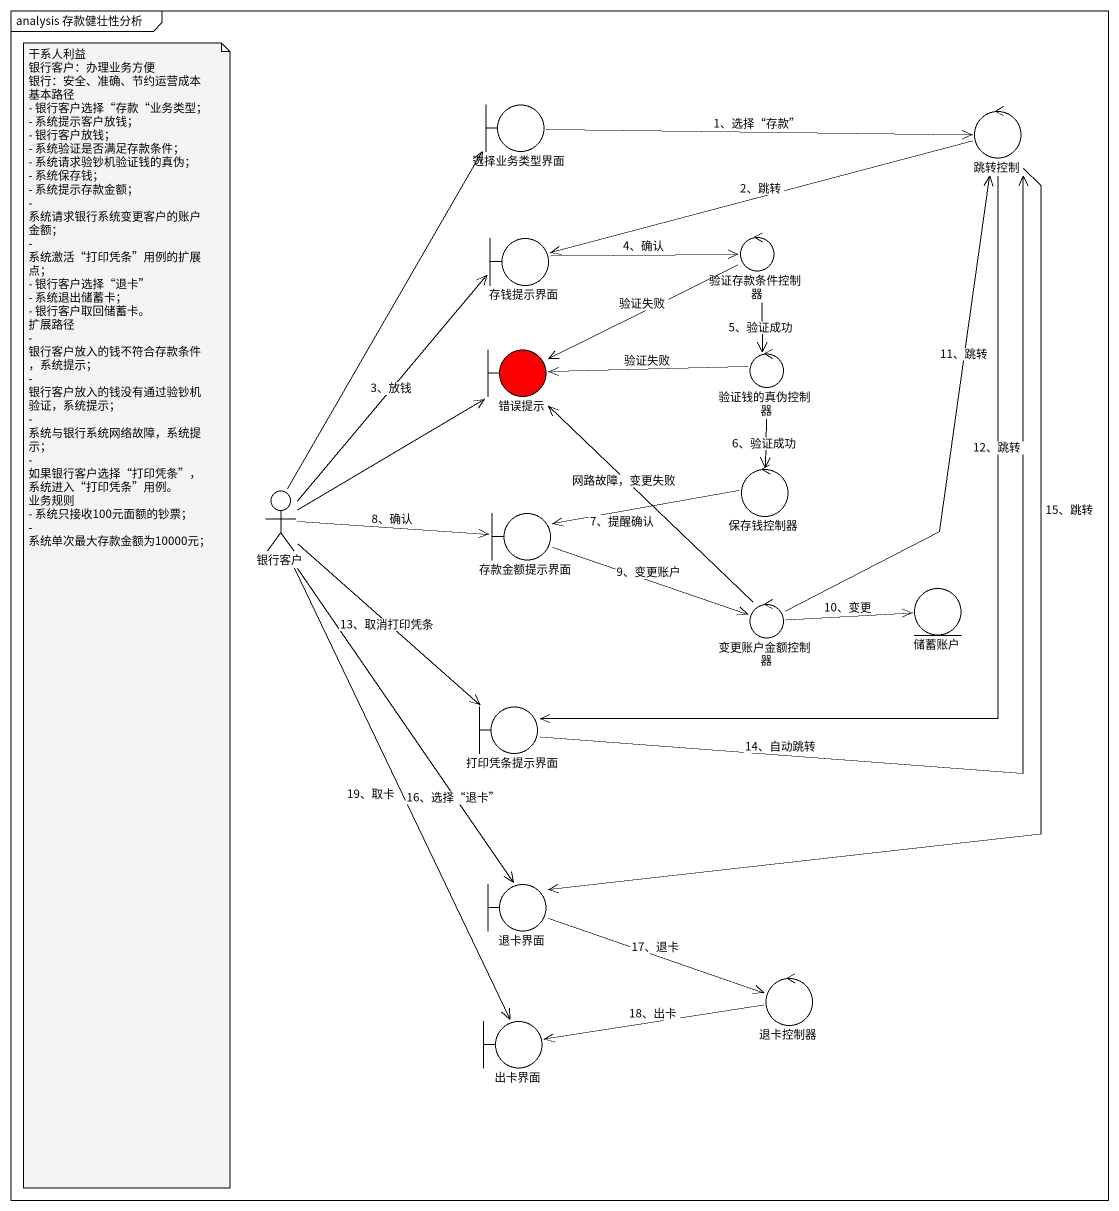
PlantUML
@startuml
mainframe analysis 存款健壮性分析
boundary 选择业务类型界面
control 跳转控制
boundary 存钱提示界面
control 验证存款条件控制器
boundary 错误提示 #FF0000
control 验证钱的真伪控制器
actor 银行客户
control 保存钱控制器
boundary 存款金额提示界面
entity 储蓄账户
control 变更账户金额控制器
boundary 打印凭条提示界面
boundary 退卡界面
control 退卡控制器
boundary 出卡界面
选择业务类型界面 -right-> 跳转控制 : 1、选择“存款”
跳转控制 -left-> 存钱提示界面 : 2、跳转
跳转控制 --> 打印凭条提示界面 : 12、跳转
跳转控制 --> 退卡界面 : 15、跳转
存钱提示界面 -right-> 验证存款条件控制器 : 4、确认
验证存款条件控制器 -left-> 错误提示 : 验证失败
验证存款条件控制器 --> 验证钱的真伪控制器 : 5、验证成功
验证钱的真伪控制器 -left-> 错误提示 : 验证失败
验证钱的真伪控制器 --> 保存钱控制器 : 6、验证成功
银行客户 -up-> 选择业务类型界面
银行客户 -up-> 存钱提示界面 : 3、放钱
银行客户 -up-> 错误提示
银行客户 -right-> 存款金额提示界面 : 8、确认
银行客户 --> 打印凭条提示界面 : 13、取消打印凭条
银行客户 --> 退卡界面 : 16、选择“退卡”
银行客户 --> 出卡界面 : 19、取卡
保存钱控制器 -left-> 存款金额提示界面 : 7、提醒确认
存款金额提示界面 -right-> 变更账户金额控制器 : 9、变更账户
变更账户金额控制器 -up-> 跳转控制 : 11、跳转
变更账户金额控制器 -up-> 错误提示 : 网路故障，变更失败
变更账户金额控制器 -right-> 储蓄账户 : 10、变更
打印凭条提示界面 -up-> 跳转控制 : 14、自动跳转
退卡界面 -right-> 退卡控制器 : 17、退卡
退卡控制器 -left-> 出卡界面 : 18、出卡
note as N1
  干系人利益
  银行客户：办理业务方便
  银行：安全、准确、节约运营成本
  基本路径
  - 银行客户选择“存款“业务类型；
  - 系统提示客户放钱；
  - 银行客户放钱；
  - 系统验证是否满足存款条件；
  - 系统请求验钞机验证钱的真伪；
  - 系统保存钱；
  - 系统提示存款金额；
  - 系统请求银行系统变更客户的账户金额；
  - 系统激活“打印凭条”用例的扩展点；
  - 银行客户选择“退卡”
  - 系统退出储蓄卡；
  - 银行客户取回储蓄卡。
  扩展路径
  - 银行客户放入的钱不符合存款条件，系统提示；
  - 银行客户放入的钱没有通过验钞机验证，系统提示；
  - 系统与银行系统网络故障，系统提示；
  - 如果银行客户选择“打印凭条”，系统进入“打印凭条”用例。
  业务规则
  - 系统只接收100元面额的钞票；
  - 系统单次最大存款金额为10000元；
end note
@enduml
